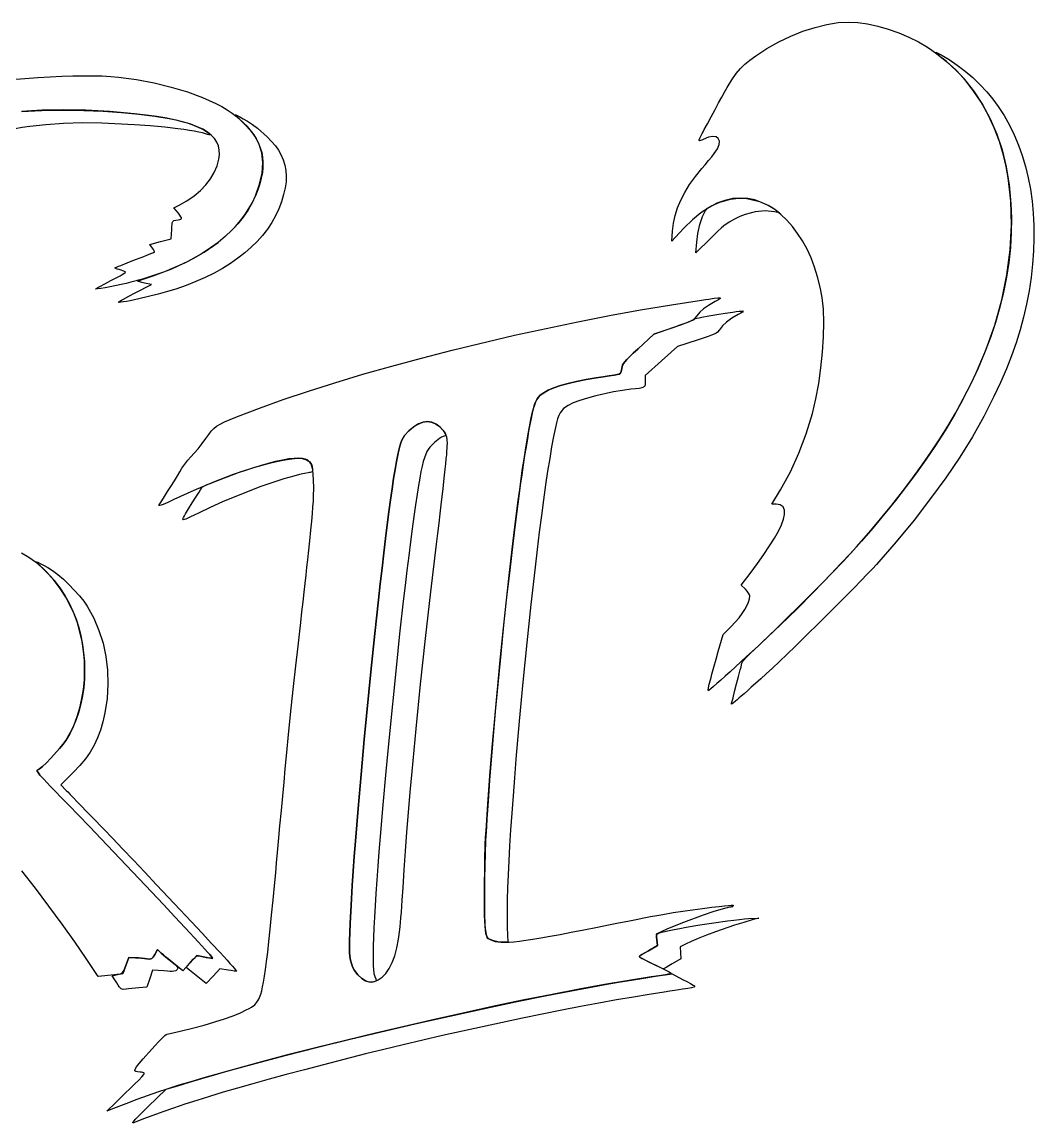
# Model space of a CAD drawing. Header units: millimetres. Extents: x 0 to 200, y 0 to 102.
# Drawn here: x 116.7 to 200, y 11.5 to 102.2 of the extents above; entities that cross this region are included whole.
import ezdxf

# ---------------------------------------------------------------- set-up
doc = ezdxf.new("R2010")
doc.units = ezdxf.units.MM
doc.layers.add('C00_ED1C24', color=7, linetype='Continuous', true_color=0xed1c24)
doc.layers.add('C01_120203', color=7, linetype='Continuous', true_color=0x120203)

msp = doc.modelspace()

# ---------------------------------------------------------------- linework, layer by layer
at = {"layer": 'C00_ED1C24'}
for points in [[(173.358, 48.008), (173.415, 48.222), (173.485, 48.478), (173.651, 49.073), (173.833, 49.72), (174.01, 50.34), (174.417, 51.75), (175.071, 52.412), (175.715, 53.129), (175.977, 53.474), (176.196, 53.805), (176.37, 54.12), (176.496, 54.413), (176.574, 54.683), (176.6, 54.925), (176.572, 55.029), (176.496, 55.167), (176.383, 55.321), (176.246, 55.474), (175.892, 55.828), (176.631, 56.789), (177.23, 57.587), (177.765, 58.34), (178.233, 59.043), (178.631, 59.69), (178.955, 60.276), (179.204, 60.797), (179.374, 61.248), (179.462, 61.623), (179.459, 61.998), (179.339, 62.273), (179.104, 62.442), (178.761, 62.5), (178.421, 62.5), (179.13, 63.675), (179.946, 65.145), (180.653, 66.676), (181.254, 68.275), (181.754, 69.95), (182.04, 71.166), (182.278, 72.434), (182.465, 73.726), (182.599, 75.012), (182.677, 76.262), (182.698, 77.446), (182.658, 78.535), (182.555, 79.5), (182.396, 80.369), (182.19, 81.207), (181.939, 82.008), (181.646, 82.771), (181.315, 83.492), (180.946, 84.167), (180.544, 84.794), (180.111, 85.369), (179.65, 85.888), (179.163, 86.349), (178.652, 86.748), (178.122, 87.082), (177.574, 87.347), (177.01, 87.541), (176.435, 87.66), (175.85, 87.7), (175.196, 87.653), (174.548, 87.512), (173.901, 87.27), (173.247, 86.927), (172.582, 86.476), (171.898, 85.916), (171.19, 85.242), (170.452, 84.45), (170.185, 84.15), (170.245, 84.971), (170.321, 85.623), (170.458, 86.263), (170.656, 86.896), (170.919, 87.527), (171.249, 88.162), (171.649, 88.805), (172.12, 89.462), (172.666, 90.138), (172.926, 90.448), (173.203, 90.784), (173.464, 91.106), (173.675, 91.372), (173.936, 91.767), (174.073, 92.111), (174.095, 92.395), (174.011, 92.606), (173.827, 92.736), (173.553, 92.774), (173.197, 92.709), (172.766, 92.531), (172.652, 92.478), (172.551, 92.442), (172.475, 92.426), (172.434, 92.433), (172.439, 92.493), (172.487, 92.623), (172.57, 92.803), (172.68, 93.015), (172.755, 93.152), (172.855, 93.337), (173.115, 93.819), (173.425, 94.395), (173.75, 95), (174.036, 95.53), (174.295, 96.005), (174.531, 96.43), (174.748, 96.807), (175.137, 97.443), (175.489, 97.949), (175.834, 98.363), (176.199, 98.72), (176.611, 99.059), (177.1, 99.416), (178.019, 100.016), (178.984, 100.557), (179.976, 101.033), (180.98, 101.436), (181.976, 101.76), (182.948, 102), (183.879, 102.148), (184.75, 102.199), (185.496, 102.159), (186.3, 102.044), (187.141, 101.86), (188.002, 101.612), (188.862, 101.308), (189.701, 100.954), (190.5, 100.555), (191.24, 100.119), (191.599, 99.874), (191.991, 99.583), (192.814, 98.914), (193.583, 98.219), (193.909, 97.896), (194.175, 97.606), (195.026, 96.527), (195.769, 95.4), (196.406, 94.218), (196.939, 92.973), (197.373, 91.659), (197.708, 90.268), (197.949, 88.793), (198.097, 87.225), (198.144, 86.03), (198.133, 84.827), (198.064, 83.617), (197.936, 82.4), (197.749, 81.176), (197.505, 79.945), (197.202, 78.707), (196.84, 77.461), (196.42, 76.209), (195.942, 74.95), (195.406, 73.684), (194.811, 72.411), (194.158, 71.131), (193.447, 69.844), (192.677, 68.551), (191.849, 67.25), (191.131, 66.189), (190.338, 65.077), (189.487, 63.934), (188.593, 62.779), (186.741, 60.516), (185.814, 59.448), (184.909, 58.449), (184.084, 57.566), (183.305, 56.741), (182.563, 55.967), (181.85, 55.233), (180.474, 53.851), (179.107, 52.524), (178.249, 51.711), (177.309, 50.832), (176.344, 49.938), (175.413, 49.083), (174.979, 48.687), (174.574, 48.32), (174.208, 47.99), (173.886, 47.703), (173.617, 47.466), (173.407, 47.285), (173.263, 47.167), (173.194, 47.118), (173.181, 47.179), (173.208, 47.367), (173.268, 47.653)], [(124.4, 13.218), (124.756, 13.562), (125.172, 13.962), (125.595, 14.368), (125.974, 14.732), (126.29, 15.046), (126.54, 15.316), (126.7, 15.514), (126.737, 15.577), (126.743, 15.611), (126.701, 15.646), (126.625, 15.676), (126.528, 15.697), (126.419, 15.707), (126.195, 15.718), (126.045, 15.75), (125.977, 15.82), (125.997, 15.943), (126.113, 16.139), (126.332, 16.423), (126.483, 16.603), (126.662, 16.812), (126.871, 17.051), (127.11, 17.324), (127.641, 17.912), (127.881, 18.167), (128.098, 18.389), (128.287, 18.573), (128.441, 18.714), (128.557, 18.807), (128.628, 18.845), (129.694, 19.085), (130.709, 19.333), (131.664, 19.588), (132.548, 19.844), (133.348, 20.101), (134.055, 20.353), (134.658, 20.597), (135.146, 20.831), (135.375, 20.957), (135.563, 21.066), (135.837, 21.26), (136.022, 21.458), (136.168, 21.703), (136.334, 22.116), (136.413, 22.392), (136.491, 22.725), (136.57, 23.127), (136.651, 23.605), (136.734, 24.17), (136.821, 24.831), (136.913, 25.598), (137.011, 26.479), (137.117, 27.484), (137.232, 28.622), (137.356, 29.904), (137.491, 31.338), (137.563, 32.115), (137.639, 32.933), (137.717, 33.795), (137.8, 34.7), (137.918, 35.998), (138.032, 37.244), (138.143, 38.44), (138.25, 39.59), (138.355, 40.697), (138.458, 41.762), (138.656, 43.783), (138.847, 45.674), (139.034, 47.459), (139.219, 49.16), (139.403, 50.8), (139.517, 51.793), (139.624, 52.73), (139.725, 53.614), (139.819, 54.445), (139.908, 55.227), (139.991, 55.961), (140.068, 56.649), (140.139, 57.293), (140.205, 57.894), (140.267, 58.455), (140.374, 59.464), (140.463, 60.335), (140.536, 61.083), (140.593, 61.723), (140.635, 62.271), (140.666, 62.742), (140.684, 63.151), (140.694, 63.845), (140.676, 64.476), (140.649, 64.943), (140.61, 65.315), (140.552, 65.605), (140.469, 65.824), (140.355, 65.985), (140.203, 66.1), (140.007, 66.182), (139.761, 66.243), (139.462, 66.272), (139.087, 66.261), (138.642, 66.21), (138.131, 66.122), (137.562, 65.999), (136.941, 65.842), (136.273, 65.654), (135.565, 65.436), (134.053, 64.92), (132.452, 64.31), (130.811, 63.619), (129.178, 62.866), (128.685, 62.635), (128.288, 62.467), (128.139, 62.412), (128.029, 62.378), (127.964, 62.368), (127.949, 62.383), (127.973, 62.431), (128.021, 62.515), (128.179, 62.773), (128.398, 63.12), (128.656, 63.517), (128.939, 63.955), (129.223, 64.41), (129.476, 64.83), (129.666, 65.159), (129.849, 65.455), (130.084, 65.784), (130.341, 66.104), (130.59, 66.378), (130.862, 66.674), (131.181, 67.057), (131.508, 67.477), (131.804, 67.886), (132.047, 68.233), (132.259, 68.507), (132.467, 68.728), (132.698, 68.915), (132.981, 69.087), (133.343, 69.263), (133.813, 69.464), (134.417, 69.708), (136.225, 70.402), (138.176, 71.101), (140.255, 71.799), (142.448, 72.494), (144.742, 73.183), (147.123, 73.86), (149.576, 74.524), (152.088, 75.171), (157.233, 76.398), (162.446, 77.513), (165.044, 78.021), (167.616, 78.49), (170.15, 78.917), (172.63, 79.298), (172.946, 79.344), (173.221, 79.384), (173.66, 79.443), (173.958, 79.474), (174.127, 79.477), (174.179, 79.449), (174.126, 79.389), (173.979, 79.297), (173.75, 79.171), (173.209, 78.859), (172.801, 78.578), (172.491, 78.298), (172.245, 77.993), (172.061, 77.775), (171.94, 77.683), (171.775, 77.591), (171.551, 77.49), (171.249, 77.372), (170.853, 77.228), (170.346, 77.05), (168.703, 76.478), (167.413, 75.289), (167.012, 74.918), (166.703, 74.625), (166.472, 74.395), (166.307, 74.212), (166.196, 74.062), (166.125, 73.929), (166.056, 73.654), (166.011, 73.411), (165.949, 73.27), (165.844, 73.197), (165.669, 73.157), (165.577, 73.143), (165.436, 73.121), (165.036, 73.06), (164.527, 72.982), (163.963, 72.896), (163.117, 72.754), (162.341, 72.6), (161.639, 72.433), (161.014, 72.256), (160.469, 72.069), (160.009, 71.873), (159.637, 71.669), (159.355, 71.458), (159.202, 71.295), (159.066, 71.099), (158.95, 70.881), (158.863, 70.65), (158.778, 70.348), (158.688, 69.979), (158.594, 69.545), (158.495, 69.048), (158.392, 68.492), (158.286, 67.879), (158.176, 67.212), (158.062, 66.493), (157.947, 65.725), (157.828, 64.911), (157.708, 64.054), (157.585, 63.156), (157.337, 61.248), (157.085, 59.209), (156.832, 57.06), (156.581, 54.823), (156.334, 52.52), (156.094, 50.171), (155.646, 45.422), (155.443, 43.066), (155.257, 40.75), (155.182, 39.76), (155.114, 38.856), (155.053, 38.03), (155, 37.273), (154.953, 36.576), (154.912, 35.932), (154.848, 34.767), (154.803, 33.709), (154.775, 32.691), (154.76, 31.643), (154.754, 30.5), (154.754, 29.895), (154.755, 29.36), (154.759, 28.89), (154.765, 28.481), (154.774, 28.127), (154.788, 27.825), (154.806, 27.569), (154.829, 27.355), (154.894, 27.035), (154.988, 26.827), (155.116, 26.695), (155.282, 26.601), (155.65, 26.478), (156.134, 26.416), (156.434, 26.411), (156.781, 26.422), (157.18, 26.452), (157.636, 26.501), (158.156, 26.569), (158.745, 26.657), (159.409, 26.767), (160.153, 26.897), (160.983, 27.05), (161.906, 27.226), (162.926, 27.426), (164.05, 27.65), (164.97, 27.834), (165.805, 28), (166.562, 28.15), (167.249, 28.284), (167.872, 28.405), (168.44, 28.513), (168.959, 28.609), (169.438, 28.696), (170.303, 28.844), (171.096, 28.968), (171.875, 29.079), (172.7, 29.187), (173.105, 29.238), (173.467, 29.284), (174.07, 29.357), (174.526, 29.409), (174.854, 29.441), (175.072, 29.454), (175.198, 29.449), (175.251, 29.43), (175.247, 29.396), (175.213, 29.359), (175.165, 29.328), (175.108, 29.308), (175.05, 29.3), (174.928, 29.287), (174.745, 29.249), (174.508, 29.188), (174.225, 29.108), (173.548, 28.896), (172.769, 28.634), (171.132, 28.037), (170.388, 27.74), (169.768, 27.471), (168.886, 27.065), (168.951, 26.594), (169.016, 26.123), (168.258, 25.704), (167.964, 25.537), (167.724, 25.389), (167.562, 25.277), (167.503, 25.218), (167.532, 25.191), (167.611, 25.141), (167.736, 25.07), (167.901, 24.981), (168.33, 24.763), (168.853, 24.508), (169.373, 24.256), (169.793, 24.044), (169.952, 23.959), (170.07, 23.894), (170.142, 23.849), (170.161, 23.828), (170.12, 23.815), (170.018, 23.794), (169.86, 23.765), (169.654, 23.729), (169.125, 23.643), (168.487, 23.545), (166.639, 23.254), (164.652, 22.915), (162.544, 22.532), (160.329, 22.108), (158.027, 21.648), (155.652, 21.154), (153.222, 20.631), (150.754, 20.082), (145.771, 18.924), (140.837, 17.71), (138.429, 17.091), (136.085, 16.469), (133.819, 15.849), (131.65, 15.233), (130.567, 14.916), (129.594, 14.622), (128.697, 14.339), (127.844, 14.057), (126.135, 13.45), (125.212, 13.102), (124.2, 12.709), (123.65, 12.493)], [(145.998, 23.299), (146.33, 23.522), (146.635, 23.836), (146.909, 24.238), (147.153, 24.724), (147.364, 25.292), (147.542, 25.937), (147.685, 26.658), (147.791, 27.45), (147.816, 27.701), (147.845, 28.032), (147.877, 28.428), (147.911, 28.876), (147.983, 29.87), (148.051, 30.9), (148.147, 32.373), (148.255, 33.898), (148.374, 35.473), (148.504, 37.094), (148.644, 38.76), (148.795, 40.466), (149.126, 43.993), (149.495, 47.651), (149.9, 51.42), (150.338, 55.277), (150.809, 59.2), (150.916, 60.08), (151.017, 60.912), (151.111, 61.695), (151.198, 62.429), (151.278, 63.115), (151.351, 63.753), (151.417, 64.342), (151.476, 64.882), (151.528, 65.374), (151.573, 65.817), (151.612, 66.212), (151.643, 66.559), (151.668, 66.857), (151.685, 67.106), (151.696, 67.307), (151.699, 67.46), (151.689, 67.79), (151.645, 68.036), (151.554, 68.25), (151.397, 68.488), (151.098, 68.835), (150.776, 69.085), (150.434, 69.236), (150.075, 69.289), (149.702, 69.244), (149.319, 69.101), (148.927, 68.859), (148.53, 68.52), (148.183, 68.144), (147.948, 67.762), (147.857, 67.534), (147.774, 67.264), (147.694, 66.937), (147.61, 66.539), (147.506, 65.989), (147.395, 65.339), (147.278, 64.595), (147.154, 63.762), (147.025, 62.846), (146.892, 61.852), (146.754, 60.788), (146.613, 59.658), (146.469, 58.469), (146.322, 57.225), (146.174, 55.934), (146.024, 54.6), (145.724, 51.829), (145.426, 48.958), (144.856, 43.105), (144.594, 40.214), (144.352, 37.41), (144.137, 34.739), (144.04, 33.467), (143.952, 32.246), (143.872, 31.082), (143.802, 29.979), (143.742, 28.945), (143.692, 27.984), (143.657, 27.19), (143.637, 26.54), (143.632, 26.012), (143.644, 25.582), (143.675, 25.228), (143.724, 24.925), (143.888, 24.382), (144.065, 24.065), (144.341, 23.726), (144.656, 23.429), (144.948, 23.239), (145.224, 23.14), (145.46, 23.115), (145.702, 23.167)]]:
    msp.add_lwpolyline(points, close=True, dxfattribs=at)
for points in [[(115.824, 97.455), (116.921, 97.548), (117.976, 97.626), (118.986, 97.689), (119.949, 97.736), (120.864, 97.766), (121.726, 97.78), (122.535, 97.778), (123.288, 97.758), (123.983, 97.72), (124.617, 97.665), (126.102, 97.465), (127.561, 97.189), (128.969, 96.845), (130.299, 96.442), (131.528, 95.987), (132.63, 95.491), (133.125, 95.229), (133.579, 94.96), (133.988, 94.685), (134.35, 94.404), (134.755, 94.046), (135.117, 93.688), (135.436, 93.329), (135.714, 92.966), (135.951, 92.598), (136.146, 92.225), (136.3, 91.844), (136.413, 91.455), (136.486, 91.056), (136.519, 90.646), (136.512, 90.223), (136.466, 89.787), (136.381, 89.335), (136.257, 88.866), (136.095, 88.379), (135.895, 87.873), (135.609, 87.271), (135.27, 86.686), (134.88, 86.12), (134.44, 85.572), (133.951, 85.044), (133.413, 84.537), (132.829, 84.051), (132.198, 83.587), (131.523, 83.146), (130.804, 82.728), (130.043, 82.335), (129.24, 81.967), (128.396, 81.625), (127.514, 81.309), (126.593, 81.021), (125.635, 80.76), (125.256, 80.67), (124.828, 80.575), (123.933, 80.392), (123.52, 80.315), (123.167, 80.255), (122.901, 80.217), (122.75, 80.206), (122.757, 80.221), (122.818, 80.262), (122.926, 80.326), (123.076, 80.41), (123.484, 80.63), (124, 80.896), (124.532, 81.176), (124.749, 81.297), (124.928, 81.404), (125.067, 81.493), (125.16, 81.562), (125.206, 81.61), (125.2, 81.633), (125.112, 81.663), (124.982, 81.704), (124.828, 81.753), (124.668, 81.802), (124.523, 81.851), (124.409, 81.895), (124.338, 81.932), (124.321, 81.954), (124.36, 81.974), (124.46, 82.016), (124.613, 82.078), (124.814, 82.158), (125.328, 82.36), (125.95, 82.6), (126.572, 82.84), (127.088, 83.043), (127.288, 83.124), (127.443, 83.187), (127.543, 83.23), (127.583, 83.25), (127.582, 83.288), (127.55, 83.362), (127.492, 83.463), (127.415, 83.579), (127.209, 83.869), (128.079, 84.11), (128.95, 84.352), (129, 85.101), (129.017, 85.348), (129.034, 85.533), (129.054, 85.668), (129.082, 85.759), (129.176, 85.85), (129.35, 85.879), (129.538, 85.9), (129.676, 85.925), (129.765, 85.959), (129.808, 86.006), (129.806, 86.074), (129.761, 86.165), (129.675, 86.287), (129.55, 86.444), (129.185, 86.888), (129.618, 87.108), (130.258, 87.471), (130.84, 87.875), (131.361, 88.317), (131.816, 88.792), (132.2, 89.293), (132.509, 89.816), (132.738, 90.356), (132.884, 90.909), (132.929, 91.292), (132.916, 91.652), (132.844, 91.989), (132.711, 92.304), (132.518, 92.599), (132.261, 92.873), (131.941, 93.127), (131.554, 93.362), (131.102, 93.579), (130.58, 93.778), (129.99, 93.961), (129.329, 94.127), (128.595, 94.278), (127.789, 94.414), (126.907, 94.536), (125.95, 94.645), (123.905, 94.822), (121.934, 94.93), (120.058, 94.968), (118.297, 94.937), (117.467, 94.896), (116.672, 94.838)], [(116.63, 58.479), (117.241, 58.115), (117.784, 57.724), (118.318, 57.266), (118.833, 56.752), (119.324, 56.191), (119.781, 55.593), (120.196, 54.968), (120.561, 54.325), (120.869, 53.675), (121.126, 53.013), (121.343, 52.334), (121.52, 51.641), (121.657, 50.938), (121.814, 49.516), (121.814, 48.098), (121.756, 47.399), (121.66, 46.711), (121.525, 46.039), (121.352, 45.386), (121.141, 44.756), (120.893, 44.151), (120.607, 43.576), (120.284, 43.035), (120.063, 42.73), (119.761, 42.361), (119.039, 41.556), (118.68, 41.187), (118.364, 40.883), (118.121, 40.676), (118.036, 40.62), (117.982, 40.6), (117.918, 40.579), (117.919, 40.507), (117.996, 40.374), (118.156, 40.169), (118.41, 39.881), (118.767, 39.499), (118.987, 39.269), (119.236, 39.012), (119.515, 38.726), (119.825, 38.409), (120.158, 38.07), (120.521, 37.697), (121.329, 36.863), (122.228, 35.928), (123.197, 34.916), (127.336, 30.557), (128.328, 29.503), (129.261, 28.51), (130.111, 27.6), (130.499, 27.184), (130.858, 26.797), (131.186, 26.442), (131.48, 26.122), (131.738, 25.841), (131.956, 25.6), (132.132, 25.403), (132.263, 25.253), (132.347, 25.152), (132.38, 25.103), (132.339, 25.082), (132.205, 25.088), (131.998, 25.118), (131.739, 25.171), (131.067, 25.324), (130.498, 24.689), (129.928, 24.054), (129.189, 24.643), (128.878, 24.894), (128.577, 25.142), (128.321, 25.359), (128.144, 25.517), (127.838, 25.802), (127.61, 25.396), (127.473, 25.169), (127.356, 25.054), (127.205, 25.022), (126.966, 25.044), (126.762, 25.067), (126.515, 25.09), (126.256, 25.11), (126.015, 25.124), (125.48, 25.15), (125.232, 24.483), (124.983, 23.816), (124.517, 23.76), (124.292, 23.734), (124.025, 23.703), (123.748, 23.671), (123.497, 23.643), (122.943, 23.582), (121.958, 25.061), (121.019, 26.438), (119.988, 27.89), (117.782, 30.853), (116.67, 32.28)]]:
    msp.add_lwpolyline(points, dxfattribs=at)
at = {"layer": 'C01_120203'}
for points in [[(175.1, 46.038), (175.108, 46.083), (175.133, 46.188), (175.171, 46.345), (175.222, 46.548), (175.354, 47.062), (175.515, 47.678), (175.679, 48.304), (175.822, 48.847), (175.879, 49.069), (175.926, 49.248), (175.959, 49.378), (175.977, 49.45), (176.007, 49.509), (176.075, 49.599), (176.304, 49.856), (176.632, 50.185), (177.023, 50.55), (177.32, 50.823), (177.681, 51.163), (178.097, 51.56), (178.559, 52.005), (179.057, 52.49), (179.582, 53.004), (180.677, 54.087), (181.772, 55.181), (182.792, 56.213), (183.251, 56.683), (183.664, 57.111), (184.022, 57.486), (184.315, 57.8), (185.381, 58.977), (186.399, 60.136), (187.371, 61.279), (188.295, 62.408), (189.174, 63.522), (190.009, 64.624), (190.799, 65.714), (191.545, 66.793), (192.249, 67.862), (192.911, 68.924), (193.532, 69.978), (194.112, 71.025), (195.154, 73.106), (196.043, 75.175), (196.774, 77.236), (197.351, 79.312), (197.772, 81.387), (198.036, 83.446), (198.108, 84.465), (198.141, 85.474), (198.134, 86.472), (198.087, 87.457), (197.999, 88.426), (197.871, 89.379), (197.703, 90.312), (197.493, 91.225), (197.154, 92.365), (196.727, 93.483), (196.22, 94.566), (195.642, 95.598), (195.002, 96.566), (194.308, 97.456), (193.569, 98.253), (192.793, 98.944), (192.444, 99.225), (192.184, 99.439), (192.011, 99.589), (191.922, 99.679), (191.913, 99.712), (191.984, 99.691), (192.13, 99.62), (192.35, 99.502), (193.015, 99.108), (193.678, 98.657), (194.328, 98.158), (194.957, 97.62), (195.555, 97.051), (196.111, 96.461), (196.617, 95.858), (197.063, 95.25), (197.542, 94.498), (197.98, 93.715), (198.375, 92.903), (198.727, 92.061), (199.037, 91.192), (199.305, 90.295), (199.529, 89.373), (199.71, 88.425), (199.849, 87.453), (199.943, 86.458), (199.995, 85.441), (200.002, 84.402), (199.966, 83.342), (199.886, 82.263), (199.762, 81.165), (199.593, 80.05), (199.389, 78.964), (199.146, 77.897), (198.861, 76.838), (198.532, 75.778), (198.155, 74.709), (197.728, 73.621), (197.246, 72.504), (196.708, 71.35), (195.865, 69.696), (194.927, 68.036), (193.889, 66.361), (192.747, 64.665), (191.495, 62.941), (190.129, 61.182), (188.643, 59.381), (187.034, 57.531), (186.699, 57.165), (186.275, 56.714), (185.772, 56.191), (185.203, 55.606), (184.579, 54.973), (183.913, 54.301), (182.499, 52.893), (181.056, 51.475), (180.354, 50.791), (179.679, 50.141), (179.044, 49.534), (178.462, 48.983), (177.943, 48.5), (177.499, 48.097), (177.086, 47.727), (176.723, 47.402), (176.407, 47.12), (176.136, 46.878), (175.904, 46.672), (175.71, 46.5), (175.55, 46.36), (175.421, 46.248), (175.241, 46.098), (175.145, 46.028), (175.107, 46.015)], [(124.607, 79.141), (124.644, 79.165), (124.732, 79.215), (124.864, 79.287), (125.035, 79.38), (125.47, 79.611), (125.993, 79.885), (127.329, 80.58), (126.764, 80.697), (126.545, 80.745), (126.366, 80.789), (126.245, 80.824), (126.2, 80.845), (126.226, 80.86), (126.301, 80.891), (126.575, 80.991), (126.98, 81.132), (127.475, 81.299), (129.003, 81.867), (130.407, 82.517), (131.681, 83.244), (132.819, 84.043), (133.815, 84.91), (134.258, 85.368), (134.664, 85.841), (135.031, 86.328), (135.359, 86.83), (135.647, 87.345), (135.895, 87.873), (136.245, 88.841), (136.449, 89.755), (136.505, 90.615), (136.414, 91.426), (136.174, 92.189), (135.786, 92.907), (135.248, 93.583), (134.56, 94.219), (134.368, 94.38), (134.256, 94.488), (134.224, 94.543), (134.272, 94.544), (134.398, 94.492), (134.603, 94.388), (134.886, 94.231), (135.247, 94.021), (135.661, 93.754), (136.076, 93.444), (136.87, 92.738), (137.225, 92.364), (137.537, 91.993), (137.794, 91.634), (137.986, 91.3), (138.18, 90.853), (138.319, 90.413), (138.406, 89.969), (138.438, 89.514), (138.418, 89.039), (138.344, 88.534), (138.217, 87.991), (138.037, 87.4), (137.815, 86.811), (137.548, 86.239), (137.236, 85.684), (136.88, 85.146), (136.48, 84.627), (136.037, 84.126), (135.552, 83.643), (135.024, 83.18), (134.454, 82.736), (133.842, 82.312), (133.19, 81.908), (132.497, 81.524), (131.764, 81.162), (130.992, 80.821), (130.18, 80.501), (129.33, 80.204), (128.662, 79.999), (127.891, 79.787), (126.292, 79.396), (125.589, 79.245), (125.288, 79.187), (125.032, 79.143), (124.828, 79.115), (124.684, 79.104), (124.608, 79.112)], [(172.229, 84.066), (172.323, 84.777), (172.494, 85.517), (172.716, 86.184), (172.836, 86.459), (172.959, 86.678), (173.129, 86.855), (173.397, 87.033), (173.742, 87.205), (174.141, 87.363), (175.017, 87.605), (175.449, 87.675), (175.85, 87.7), (176.212, 87.68), (176.598, 87.621), (177.396, 87.404), (178.16, 87.08), (178.501, 86.886), (178.8, 86.678), (179.05, 86.482), (178.65, 86.56), (177.859, 86.638), (177.053, 86.567), (176.22, 86.345), (175.79, 86.176), (175.35, 85.969), (174.899, 85.716), (174.475, 85.412), (174.246, 85.219), (173.991, 84.987), (173.699, 84.708), (173.36, 84.372), (172.169, 83.181)], [(155.45, 26.553), (155.294, 26.609), (155.164, 26.655), (155.074, 26.687), (155.037, 26.698), (155.021, 26.725), (154.988, 26.795), (154.941, 26.899), (154.887, 27.025), (154.855, 27.161), (154.828, 27.402), (154.805, 27.737), (154.786, 28.155), (154.771, 28.645), (154.76, 29.196), (154.751, 30.434), (154.784, 33.152), (154.826, 34.454), (154.853, 35.052), (154.885, 35.6), (155.036, 37.81), (155.206, 40.1), (155.395, 42.449), (155.6, 44.835), (156.047, 49.639), (156.285, 52.014), (156.529, 54.344), (156.779, 56.608), (157.03, 58.784), (157.281, 60.853), (157.531, 62.793), (157.654, 63.708), (157.775, 64.584), (157.895, 65.416), (158.013, 66.204), (158.129, 66.944), (158.242, 67.633), (158.353, 68.269), (158.46, 68.85), (158.582, 69.468), (158.69, 69.971), (158.79, 70.376), (158.888, 70.698), (158.988, 70.951), (159.095, 71.152), (159.355, 71.458), (159.637, 71.669), (160.009, 71.873), (160.469, 72.069), (161.014, 72.256), (161.639, 72.433), (162.341, 72.6), (163.117, 72.754), (163.963, 72.896), (164.527, 72.982), (165.036, 73.06), (165.436, 73.121), (165.577, 73.143), (165.669, 73.157), (165.844, 73.197), (165.949, 73.27), (166.011, 73.411), (166.056, 73.654), (166.125, 73.929), (166.196, 74.062), (166.307, 74.212), (166.472, 74.395), (166.703, 74.625), (167.012, 74.918), (167.413, 75.289), (168.703, 76.478), (170.355, 77.053), (171.001, 77.286), (171.542, 77.494), (171.755, 77.581), (171.92, 77.654), (172.03, 77.71), (172.078, 77.745), (172.127, 77.769), (172.244, 77.802), (172.421, 77.843), (172.648, 77.891), (173.218, 77.998), (173.882, 78.112), (174.568, 78.222), (175.203, 78.314), (175.479, 78.35), (175.716, 78.378), (175.905, 78.395), (176.035, 78.401), (176.062, 78.377), (175.998, 78.312), (175.856, 78.216), (175.649, 78.099), (175.128, 77.797), (174.692, 77.486), (174.349, 77.171), (174.105, 76.858), (173.949, 76.661), (173.836, 76.578), (173.679, 76.494), (173.461, 76.402), (173.165, 76.295), (172.775, 76.164), (172.274, 76.001), (170.65, 75.48), (169.325, 74.282), (168, 73.084), (168, 72.6), (167.999, 72.419), (167.986, 72.284), (167.945, 72.184), (167.862, 72.113), (167.721, 72.062), (167.507, 72.023), (167.205, 71.987), (166.8, 71.946), (166.109, 71.859), (165.381, 71.737), (163.914, 71.413), (163.226, 71.223), (162.604, 71.024), (162.071, 70.823), (161.654, 70.624), (161.262, 70.358), (160.987, 70.019), (160.877, 69.796), (160.78, 69.526), (160.687, 69.196), (160.594, 68.797), (160.443, 68.06), (160.286, 67.211), (160.125, 66.258), (159.959, 65.207), (159.79, 64.067), (159.618, 62.845), (159.444, 61.549), (159.269, 60.187), (159.094, 58.766), (158.919, 57.294), (158.572, 54.229), (158.235, 51.052), (157.914, 47.826), (157.615, 44.612), (157.344, 41.472), (157.221, 39.948), (157.107, 38.467), (157.002, 37.034), (156.909, 35.658), (156.826, 34.347), (156.756, 33.108), (156.699, 31.949), (156.655, 30.878), (156.626, 29.903), (156.612, 29.03), (156.613, 28.268), (156.631, 27.625), (156.688, 26.4), (156.269, 26.404), (156.075, 26.417), (155.856, 26.45), (155.638, 26.497)], [(144.948, 23.239), (144.656, 23.429), (144.341, 23.726), (144.065, 24.065), (143.888, 24.382), (143.724, 24.925), (143.675, 25.228), (143.644, 25.582), (143.632, 26.012), (143.637, 26.54), (143.657, 27.19), (143.692, 27.984), (143.742, 28.945), (143.802, 29.979), (143.872, 31.082), (143.952, 32.246), (144.04, 33.467), (144.137, 34.739), (144.352, 37.41), (144.594, 40.214), (144.856, 43.105), (145.426, 48.958), (145.724, 51.829), (146.024, 54.6), (146.174, 55.934), (146.322, 57.225), (146.469, 58.469), (146.613, 59.658), (146.754, 60.788), (146.892, 61.852), (147.025, 62.846), (147.154, 63.762), (147.278, 64.595), (147.395, 65.339), (147.506, 65.989), (147.61, 66.539), (147.694, 66.937), (147.774, 67.264), (147.857, 67.534), (147.948, 67.762), (148.183, 68.144), (148.53, 68.52), (148.916, 68.85), (149.299, 69.088), (149.676, 69.234), (150.043, 69.287), (150.396, 69.248), (150.732, 69.116), (151.048, 68.891), (151.338, 68.574), (151.443, 68.435), (151.519, 68.328), (151.582, 68.189), (151.53, 68.115), (151.367, 68.063), (151.219, 68.002), (151.041, 67.891), (150.64, 67.564), (150.264, 67.174), (150.116, 66.984), (150.012, 66.813), (149.808, 66.308), (149.713, 65.99), (149.619, 65.614), (149.524, 65.168), (149.425, 64.641), (149.319, 64.022), (149.205, 63.3), (149.074, 62.429), (148.939, 61.481), (148.801, 60.461), (148.659, 59.376), (148.514, 58.231), (148.367, 57.031), (148.219, 55.783), (148.069, 54.492), (147.769, 51.803), (147.471, 49.012), (146.9, 43.304), (146.635, 40.478), (146.39, 37.732), (146.169, 35.113), (146.07, 33.864), (145.977, 32.664), (145.893, 31.518), (145.818, 30.433), (145.752, 29.413), (145.697, 28.465), (145.651, 27.593), (145.616, 26.805), (145.594, 26.105), (145.583, 25.5), (145.581, 25.082), (145.584, 24.731), (145.591, 24.438), (145.605, 24.196), (145.651, 23.833), (145.727, 23.583), (145.805, 23.386), (145.832, 23.267), (145.808, 23.2), (145.734, 23.158), (145.562, 23.113), (145.381, 23.111), (145.18, 23.153)], [(129.9, 61.247), (129.917, 61.29), (129.967, 61.384), (130.044, 61.52), (130.144, 61.691), (130.396, 62.113), (130.687, 62.59), (130.984, 63.068), (131.25, 63.487), (131.361, 63.657), (131.45, 63.792), (131.515, 63.883), (131.55, 63.925), (131.623, 63.967), (131.752, 64.028), (131.933, 64.107), (132.157, 64.2), (132.711, 64.42), (133.361, 64.669), (134.732, 65.17), (135.346, 65.382), (135.842, 65.542), (137.055, 65.873), (137.636, 66.007), (138.182, 66.117), (138.679, 66.199), (139.113, 66.251), (139.47, 66.272), (139.738, 66.257), (140.095, 66.151), (140.367, 65.962), (140.54, 65.703), (140.6, 65.387), (140.59, 65.25), (140.558, 65.162), (140.499, 65.114), (140.407, 65.1), (140.344, 65.094), (140.241, 65.077), (139.932, 65.013), (139.525, 64.918), (139.063, 64.803), (138.241, 64.572), (137.322, 64.277), (136.332, 63.931), (135.297, 63.542), (133.191, 62.676), (132.171, 62.219), (131.208, 61.758), (130.846, 61.581), (130.555, 61.441), (130.326, 61.336), (130.155, 61.264), (130.033, 61.221), (129.955, 61.206)], [(131.028, 23.668), (130.206, 24.329), (130.612, 24.814), (130.779, 25.003), (130.933, 25.156), (131.057, 25.26), (131.134, 25.296), (131.225, 25.284), (131.387, 25.253), (131.596, 25.208), (131.831, 25.154), (132.054, 25.107), (132.232, 25.082), (132.347, 25.079), (132.381, 25.102), (132.347, 25.151), (132.263, 25.252), (132.132, 25.402), (131.956, 25.599), (131.738, 25.84), (131.481, 26.121), (131.187, 26.44), (130.86, 26.795), (130.5, 27.182), (130.113, 27.598), (129.263, 28.507), (128.331, 29.5), (127.339, 30.553), (123.201, 34.912), (122.231, 35.925), (121.331, 36.86), (120.522, 37.696), (120.158, 38.069), (119.825, 38.409), (119.515, 38.726), (119.236, 39.012), (118.987, 39.269), (118.767, 39.499), (118.41, 39.881), (118.156, 40.169), (117.996, 40.374), (117.919, 40.507), (117.918, 40.579), (117.982, 40.6), (118.036, 40.62), (118.121, 40.676), (118.364, 40.883), (118.68, 41.187), (119.039, 41.556), (119.761, 42.361), (120.063, 42.73), (120.284, 43.035), (120.647, 43.65), (120.961, 44.306), (121.228, 44.998), (121.445, 45.72), (121.615, 46.467), (121.736, 47.233), (121.809, 48.014), (121.834, 48.805), (121.81, 49.599), (121.738, 50.392), (121.617, 51.178), (121.449, 51.952), (121.232, 52.709), (120.966, 53.443), (120.652, 54.15), (120.29, 54.824), (119.817, 55.546), (119.262, 56.273), (118.69, 56.922), (118.42, 57.191), (118.171, 57.41), (117.981, 57.569), (117.866, 57.678), (117.827, 57.736), (117.864, 57.745), (117.979, 57.702), (118.173, 57.609), (118.446, 57.465), (118.8, 57.27), (119.195, 57.018), (119.63, 56.688), (120.086, 56.298), (120.545, 55.866), (121.397, 54.949), (121.754, 54.5), (122.039, 54.082), (122.577, 53.105), (123.014, 52.085), (123.351, 51.027), (123.586, 49.934), (123.719, 48.811), (123.75, 47.661), (123.677, 46.49), (123.5, 45.3), (123.336, 44.555), (123.138, 43.871), (122.902, 43.236), (122.619, 42.64), (122.286, 42.071), (121.895, 41.517), (121.441, 40.968), (120.917, 40.412), (119.885, 39.373), (120.317, 38.915), (120.446, 38.78), (120.647, 38.571), (120.91, 38.298), (121.225, 37.973), (121.582, 37.605), (121.97, 37.205), (122.8, 36.351), (123.092, 36.05), (123.414, 35.716), (124.142, 34.957), (124.962, 34.098), (125.853, 33.16), (126.793, 32.166), (127.762, 31.139), (129.7, 29.076), (130.627, 28.085), (131.498, 27.152), (132.292, 26.298), (132.986, 25.547), (133.29, 25.218), (133.561, 24.922), (133.797, 24.663), (133.995, 24.444), (134.152, 24.267), (134.266, 24.136), (134.335, 24.053), (134.355, 24.021), (134.289, 24.019), (134.132, 24.034), (133.909, 24.065), (133.642, 24.109), (132.961, 24.227), (132.406, 23.617), (131.85, 23.007)], [(168.477, 24.684), (168.1, 24.87), (167.79, 25.033), (167.58, 25.155), (167.523, 25.195), (167.502, 25.218), (167.561, 25.277), (167.723, 25.389), (167.964, 25.537), (168.258, 25.704), (169.016, 26.123), (168.951, 26.596), (168.92, 26.863), (168.935, 27.018), (169.011, 27.108), (169.168, 27.181), (169.344, 27.237), (169.611, 27.303), (169.957, 27.379), (170.371, 27.461), (170.842, 27.549), (171.357, 27.64), (172.479, 27.826), (173.645, 28.004), (174.764, 28.16), (175.278, 28.225), (175.746, 28.279), (176.157, 28.32), (176.5, 28.347), (177.35, 28.399), (176.8, 28.246), (176.099, 28.04), (175.341, 27.801), (173.779, 27.262), (173.036, 26.986), (172.358, 26.719), (171.776, 26.474), (171.32, 26.26), (170.86, 26.026), (170.887, 25.528), (170.913, 25.031), (170.214, 24.615), (169.94, 24.455), (169.711, 24.325), (169.55, 24.238), (169.483, 24.209), (169.456, 24.22), (169.393, 24.249), (169.174, 24.352), (168.858, 24.502)], [(124.473, 23.071), (124.112, 23.65), (124.55, 23.741), (124.804, 23.805), (124.963, 23.908), (125.087, 24.115), (125.154, 24.278), (125.234, 24.491), (125.48, 25.15), (126.015, 25.124), (126.256, 25.11), (126.515, 25.09), (126.762, 25.067), (126.966, 25.044), (127.205, 25.022), (127.356, 25.054), (127.473, 25.169), (127.61, 25.396), (127.838, 25.802), (128.144, 25.517), (128.307, 25.371), (128.525, 25.184), (128.77, 24.981), (129.012, 24.784), (129.18, 24.648), (129.309, 24.539), (129.461, 24.379), (129.495, 24.265), (129.44, 24.153), (129.34, 24.057), (129.173, 24.011), (129.042, 24.004), (128.869, 24.007), (128.644, 24.018), (128.359, 24.037), (127.413, 24.103), (127.189, 23.408), (126.965, 22.712), (126.307, 22.653), (126.02, 22.626), (125.723, 22.596), (125.452, 22.567), (125.242, 22.543), (125.002, 22.524), (124.84, 22.573), (124.687, 22.74), (124.592, 22.882)], [(127.05, 12.842), (128.55, 14.294), (129.5, 14.591), (130.461, 14.886), (131.473, 15.188), (132.534, 15.496), (133.64, 15.81), (135.974, 16.451), (138.446, 17.104), (141.028, 17.764), (143.694, 18.423), (149.165, 19.714), (154.635, 20.929), (157.3, 21.491), (159.883, 22.014), (162.354, 22.493), (163.54, 22.714), (164.687, 22.921), (165.793, 23.114), (166.854, 23.291), (167.866, 23.453), (168.826, 23.598), (170.202, 23.799), (171.074, 23.346), (171.42, 23.163), (171.717, 22.999), (171.934, 22.873), (172.038, 22.802), (172.063, 22.732), (171.988, 22.697), (171.814, 22.656), (171.513, 22.602), (171.306, 22.568), (171.055, 22.528), (170.758, 22.483), (170.411, 22.43), (170.009, 22.37), (169.55, 22.301), (168.325, 22.11), (167.015, 21.894), (165.629, 21.653), (164.178, 21.39), (162.67, 21.107), (161.114, 20.806), (157.895, 20.155), (151.289, 18.718), (148.05, 17.962), (146.478, 17.581), (144.95, 17.201), (143.185, 16.752), (141.514, 16.321), (139.931, 15.907), (138.436, 15.508), (137.023, 15.124), (135.689, 14.753), (134.431, 14.394), (133.245, 14.047), (132.128, 13.71), (131.077, 13.382), (130.088, 13.063), (129.157, 12.751), (128.281, 12.445), (127.457, 12.144), (126.681, 11.848), (125.95, 11.554), (125.846, 11.518), (125.797, 11.521), (125.809, 11.572), (125.89, 11.679), (126.047, 11.851), (126.288, 12.096), (126.62, 12.424)]]:
    msp.add_lwpolyline(points, close=True, dxfattribs=at)
msp.add_lwpolyline([(116.646, 94.82), (117.724, 94.888), (118.892, 94.928), (120.15, 94.942), (121.768, 94.92), (123.348, 94.857), (124.867, 94.755), (126.298, 94.616), (127.619, 94.444), (128.803, 94.242), (129.336, 94.13), (129.825, 94.012), (130.268, 93.887), (130.662, 93.756), (131.415, 93.432), (131.729, 93.264), (131.972, 93.113), (132.122, 92.995), (132.155, 92.924), (132.12, 92.912), (132.049, 92.917), (131.937, 92.942), (131.782, 92.988), (131.531, 93.061), (131.224, 93.133), (130.865, 93.204), (130.457, 93.273), (130.005, 93.342), (129.513, 93.408), (128.424, 93.532), (127.222, 93.643), (125.937, 93.738), (123.25, 93.865), (121.644, 93.882), (120.101, 93.84), (118.647, 93.742), (117.308, 93.593), (116.69, 93.499), (116.11, 93.394)], dxfattribs=at)

doc.saveas('drawing.dxf')
